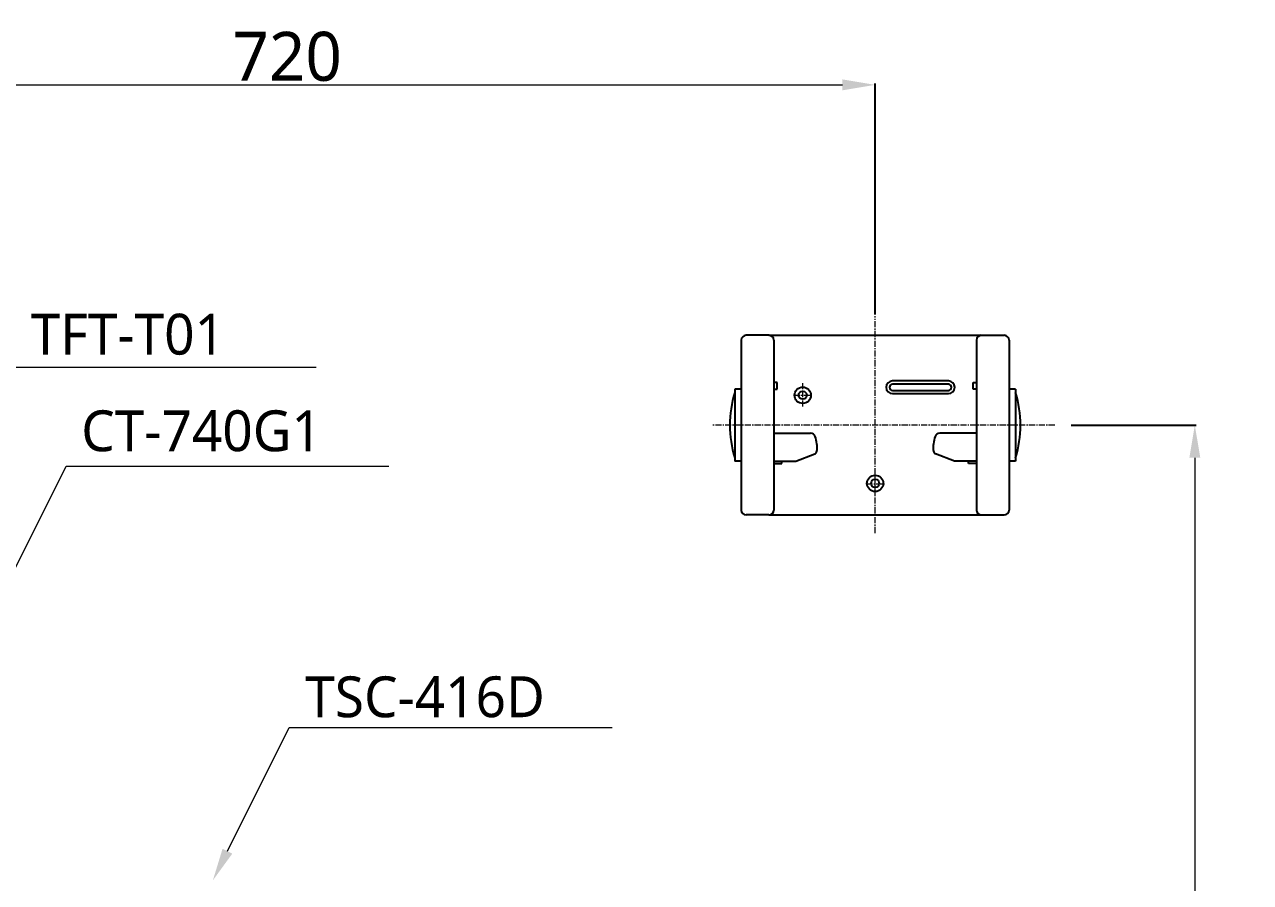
# Model space of a CAD drawing. Extents: x 1738 to 4401, y -320 to 1921.
# Drawn here: x 2169 to 2920, y 317 to 842 of the extents above; entities that cross this region are included whole.
import ezdxf

# ---------------------------------------------------------------- set-up
doc = ezdxf.new("R2010")
doc.units = 0
doc.header["$LTSCALE"] = 3
doc.header["$MEASUREMENT"] = 0
doc.linetypes.add('CENTER', pattern=[2, 1.25, -0.25, 0.25, -0.25])
doc.layers.get('0').update_dxf_attribs({"linetype": 'CONTINUOUS'})
doc.layers.get('DEFPOINTS').update_dxf_attribs({"linetype": 'CONTINUOUS'})
doc.layers.add('1', color=1, linetype='CENTER', lineweight=5)
doc.layers.add('3', color=3, linetype='CONTINUOUS', lineweight=15)
doc.layers.add('4', color=4, linetype='CONTINUOUS')
doc.styles.add('GHS', font='romans', dxfattribs={"bigfont": 'ghs'})
doc.styles.get("Standard").update_dxf_attribs({"font": 'NanumGothic.ttf'})
doc.dimstyles.get("Standard").update_dxf_attribs({"dimtxt": 0.18, "dimasz": 0.18, "dimexe": 0.18, "dimexo": 0.0625, "dimgap": 0.09, "dimtad": 0, "dimtih": 1, "dimtoh": 1, "dimdec": 4, "dimzin": 0, "dimdsep": 46, "dimtxsty": 'Standard', "dimcen": 0.09, "dimadec": 0, "dimazin": 0, "dimtfac": 1, "dimtdec": 4, "dimtofl": 0, "dimtmove": 0, "dimatfit": 3, "dimfxl": 0, "dimtolj": 1, "dimtzin": 0, "dimarcsym": 0})

# ---------------------------------------------------------------- blocks, each defined once
blk = doc.blocks.new('*D21')
at = {"color": 3, "lineweight": -2}
for p, q in [((1970.15, 732.16), (1970.15, 806.24)), ((2690.15, 664.8), (2690.15, 806.24))]:
    blk.add_line(p, q, dxfattribs=at)
at = {"color": 3, "linetype": 'Continuous', "lineweight": 0}
blk.add_line((1990.15, 805.44), (2670.15, 805.44), dxfattribs=at)
at = {"color": 3}
for points in [[(1990.15, 808.78), (1990.15, 802.11), (1970.15, 805.44)], [(2670.15, 808.78), (2670.15, 802.11), (2690.15, 805.44)]]:
    blk.add_solid(points, dxfattribs=at)
at = {"layer": 'DEFPOINTS', "color": 0}
for p in [(2690.15, 805.44), (1970.15, 731.16), (2690.15, 663.8)]:
    blk.add_point(p, dxfattribs=at)
at = {"color": 2, "insert": (2330.15, 822.71), "char_height": 30, "attachment_point": 5}
blk.add_mtext('\\A1;720', dxfattribs=at)
blk = doc.blocks.new('*D30')
at = {"color": 3, "lineweight": -2}
for p, q in [((2810.08, 597.12), (2886.66, 597.12)), ((2830.94, -122.88), (2886.66, -122.88))]:
    blk.add_line(p, q, dxfattribs=at)
at = {"color": 3, "linetype": 'Continuous', "lineweight": 0}
for p, q in [((2885.86, 577.12), (2885.86, 263.39)), ((2885.86, -102.88), (2885.86, 210.85))]:
    blk.add_line(p, q, dxfattribs=at)
at = {"color": 3}
for points in [[(2882.53, 577.12), (2889.2, 577.12), (2885.86, 597.12)], [(2882.53, -102.88), (2889.2, -102.88), (2885.86, -122.88)]]:
    blk.add_solid(points, dxfattribs=at)
at = {"layer": 'DEFPOINTS', "color": 0}
for p in [(2800.08, 597.12), (2820.94, -122.88), (2885.86, -122.88)]:
    blk.add_point(p, dxfattribs=at)
at = {"color": 2, "insert": (2885.86, 237.12), "char_height": 30, "attachment_point": 5}
blk.add_mtext('\\A1;720', dxfattribs=at)

msp = doc.modelspace()

# ---------------------------------------------------------------- linework, layer by layer
at = {"layer": '1'}
for p, q in [((2690.15, 531.05), (2690.15, 663.8)), ((2645.82, 608.55), (2645.82, 622.86)), ((2640.43, 615.43), (2651.45, 615.43)), ((2800.08, 597.12), (2590.77, 597.12)), ((2690.15, 554.32), (2690.15, 568.63)), ((2684.76, 561.2), (2695.78, 561.2))]:
    msp.add_line(p, q, dxfattribs=at)
at = {"layer": '3', "linetype": 'Continuous', "lineweight": 5}
for points in [[(2126.14, 556.92), (2163.89, 632.62), (2347.94, 632.62)], [(2157.03, 496.35), (2194.77, 572.05), (2392.46, 572.05)], [(2293.59, 336.3), (2331.33, 412), (2529.23, 412)]]:
    msp.add_lwpolyline(points, dxfattribs=at)
at = {"layer": '3'}
msp.add_solid([(2296.57, 334.81), (2284.66, 318.4), (2290.6, 337.79)], dxfattribs=at)
at = {"layer": '4'}
for p, q in [((2608.15, 649.12), (2608.15, 545.12)), ((2625.15, 652.12), (2611.15, 652.12)), ((2625.15, 652.12), (2755.15, 652.12)), ((2628.15, 649.12), (2628.15, 545.12)), ((2752.15, 649.12), (2752.15, 545.12)), ((2755.15, 652.12), (2769.15, 652.12)), ((2772.15, 649.12), (2772.15, 545.12)), ((2630.25, 623.14), (2628.15, 623.14)), ((2630.25, 619.12), (2630.25, 623.14)), ((2750.06, 619.12), (2750.06, 623.14)), ((2750.06, 623.14), (2752.15, 623.14)), ((2604.15, 619.12), (2604.15, 575.12)), ((2608.15, 619.12), (2604.15, 619.12)), ((2628.15, 619.12), (2630.25, 619.12)), ((2752.15, 619.12), (2750.06, 619.12)), ((2776.15, 619.12), (2772.15, 619.12)), ((2776.15, 619.12), (2776.15, 575.12)), ((2628.15, 592.12), (2650.61, 592.12)), ((2752.15, 592.12), (2729.7, 592.12)), ((2641.64, 575.12), (2653.18, 579.54)), ((2738.66, 575.12), (2727.12, 579.54)), ((2608.15, 575.12), (2604.15, 575.12)), ((2628.15, 575.12), (2641.64, 575.12)), ((2628.15, 573.58), (2633, 573.58)), ((2633, 573.58), (2633, 575.12)), ((2752.15, 575.12), (2738.66, 575.12)), ((2747.3, 573.58), (2747.3, 575.12)), ((2752.15, 573.58), (2747.3, 573.58)), ((2776.15, 575.12), (2772.15, 575.12)), ((2625.15, 542.12), (2611.15, 542.12)), ((2625.15, 542.12), (2755.15, 542.12)), ((2755.15, 542.12), (2769.15, 542.12))]:
    msp.add_line(p, q, dxfattribs=at)
for points in [[(2734.99, 616.39, 1), (2734.99, 624.17), (2700.77, 624.17, 1), (2700.77, 616.39)], [(2734.99, 618.39, 1), (2734.99, 622.17), (2700.77, 622.17, 1), (2700.77, 618.39)]]:
    msp.add_lwpolyline(points, format="xyb", close=True, dxfattribs=at)
for centre, radius in [((2645.82, 615.43), 5), ((2645.82, 615.43), 2.5), ((2690.15, 561.47), 5), ((2690.15, 561.47), 2.5)]:
    msp.add_circle(centre, radius, dxfattribs=at)
for centre, radius, start, end in [((2611.15, 649.12), 3, 90, 180), ((2625.15, 649.12), 3, 0, 90), ((2755.15, 649.12), 3, 90, 180), ((2769.15, 649.12), 3, 0, 90), ((2669.33, 597.12), 68.18, 162.94091, 197.05909), ((2710.97, 597.12), 68.18, 342.94091, 17.05909), ((2650.61, 589.12), 3, 20.74303, 90), ((2636.08, 583.62), 18.53, 352.32155, 20.74303), ((2744.22, 583.62), 18.53, 159.25697, 187.67845), ((2729.7, 589.12), 3, 90, 159.25697), ((2652.46, 581.41), 2, 290.97192, 352.32155), ((2727.84, 581.41), 2, 187.67845, 249.02808), ((2611.15, 545.12), 3, 180, 270), ((2625.15, 545.12), 3, 270, 0), ((2755.15, 545.12), 3, 180, 270), ((2769.15, 545.12), 3, 270, 0)]:
    msp.add_arc(centre, radius, start, end, dxfattribs=at)

# ---------------------------------------------------------------- texts
at = {"color": 2, "char_height": 25, "width": 65.7242, "attachment_point": 1, "style": 'GHS'}
for s, insert in [('{\\fNanumGothic|b0|i0|c129|p50;T\\fNanumGothic|b0|i0|c0|p50;F\\fNanumGothic|b0|i0|c129|p50;T-T01}', (2173.15, 665.3)), ('{\\fNanumGothic|b0|i0|c129|p50;CT-740G1}', (2204.04, 606.17)), ('{\\fNanumGothic|b0|i0|c129|p50;TSC-416D}', (2341.21, 443.3))]:
    msp.add_mtext(s, dxfattribs=dict(at, insert=insert))

# ---------------------------------------------------------------- dimensions: what is measured, and where the dimension line sits
dim = msp.add_linear_dim(base=(2690.15, 805.44), p1=(1970.15, 731.16), p2=(2690.15, 663.8), dimstyle='Standard', override={"dimtxt": 30, "dimasz": 20, "dimexe": 0.8, "dimexo": 1, "dimgap": 1, "dimtad": 1, "dimdec": 0, "dimzin": 8, "dimclrd": 3, "dimclre": 3, "dimclrt": 2, "dimazin": 2, "dimtdec": 0, "dimtix": 1, "dimtofl": 1, "dimlwd": 0, "dimarcsym": 1})
dim.commit()
dim.dimension.update_dxf_attribs({"geometry": '*D21', "text_midpoint": (2330.15, 805.44), "dimtype": 160})
dim = msp.add_linear_dim(base=(2885.86, -122.88), p1=(2800.08, 597.12), p2=(2820.94, -122.88), angle=90, dimstyle='Standard', override={"dimtxt": 30, "dimasz": 20, "dimexe": 0.8, "dimexo": 10, "dimgap": 10, "dimtad": 1, "dimdec": 0, "dimzin": 8, "dimclrd": 3, "dimclre": 3, "dimclrt": 2, "dimazin": 2, "dimtdec": 0, "dimtix": 1, "dimtofl": 1, "dimlwd": 0, "dimarcsym": 1})
dim.commit()
dim.dimension.update_dxf_attribs({"geometry": '*D30', "text_midpoint": (2885.86, 237.12)})

doc.saveas('drawing.dxf')
